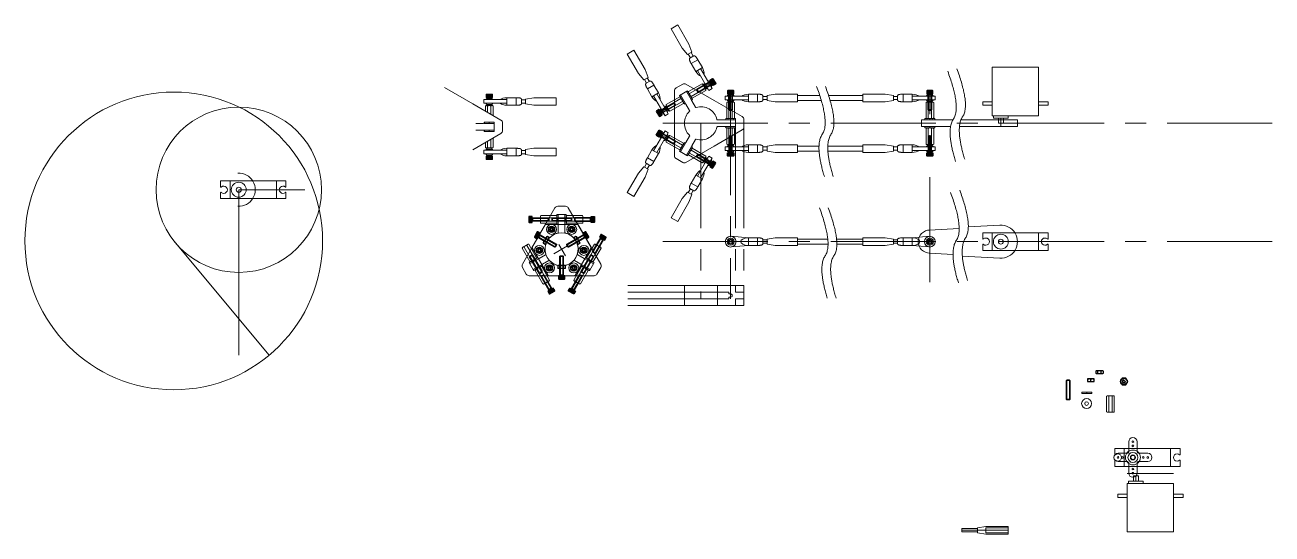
# Model space of a CAD drawing. Header units: millimetres. Extents: x 100 to 1121, y -1462 to 520.
# Drawn here: x 332 to 1086, y -458 to -150 of the extents above; entities that cross this region are included whole.
import ezdxf

# ---------------------------------------------------------------- set-up
doc = ezdxf.new("R2010")
doc.units = ezdxf.units.MM
doc.linetypes.add('CENTERX2', pattern=[101.6, 63.5, -12.7, 12.7, -12.7])
doc.layers.get('0').update_dxf_attribs({"lineweight": 13, "true_color": 0xffffff})
doc.layers.add('guidelines', color=2, linetype='CENTERX2', lineweight=13, true_color=0xffff00)
doc.layers.add('NULL', color=4, linetype='Continuous', true_color=0x00ffff)
doc.layers.add('ï--îï--ì', color=1, linetype='Continuous', true_color=0xff0000)

# ---------------------------------------------------------------- blocks, each defined once
blk = doc.blocks.new('m2 washer')
at = {"color": 1, "lineweight": 13, "true_color": 0xff0000}
for p, q in [((-3, 0.65), (3, 0.65)), ((-3, 0.65), (-3, -0.15)), ((0, 0.65), (0, -0.15)), ((3, 0.65), (3, -0.15)), ((-3, -0.15), (3, -0.15))]:
    blk.add_line(p, q, dxfattribs=at)
blk = doc.blocks.new('M2_DIN934_t')
at = {"layer": 'NULL', "color": 4, "linetype": 'Continuous', "true_color": 0x00ffff}
for p, q in [((-1.154701, 2), (-2.309401, 0)), ((-2.309401, 0), (-1.154701, -2)), ((1.154701, 2), (-1.154701, 2)), ((2.309401, 0), (1.154701, 2)), ((1.154701, -2), (2.309401, 0)), ((-1.154701, -2), (1.154701, -2))]:
    blk.add_line(p, q, dxfattribs=at)
for radius in [2, 0.7545]:
    blk.add_circle((0, 0), radius, dxfattribs=at)
at = {"layer": 'NULL', "color": 2, "linetype": 'Continuous', "true_color": 0xffff00}
blk.add_arc((0, 0), 1, 90, 0, dxfattribs=at)
blk = doc.blocks.new('M2_DIN934_f')
at = {"layer": 'NULL', "color": 4, "linetype": 'Continuous', "true_color": 0x00ffff}
for p, q in [((-2, 1.6), (-2.309401, 1.332051)), ((-2.309401, 1.332051), (-2.309401, 0.267949)), ((-2.309401, 0.267949), (-2, 0)), ((2, 1.6), (-2, 1.6)), ((-2, 0), (2, 0)), ((-1, 0.267949), (-1, 1.332051)), ((1, 0.267949), (1, 1.332051)), ((2.309401, 1.332051), (2, 1.6)), ((2, 0), (2.309401, 0.267949)), ((2.309401, 0.267949), (2.309401, 1.332051))]:
    blk.add_line(p, q, dxfattribs=at)
for centre, radius, start, end in [((-1.654701, 0.666186), 0.933814, 45.484388, 134.515612), ((-1.654701, 0.933814), 0.933814, 225.484388, 314.515612), ((0, -0.4), 2, 60, 120), ((0, 2), 2, 240, 300), ((1.654701, 0.666186), 0.933814, 45.484388, 134.515612), ((1.654701, 0.933814), 0.933814, 225.484388, 314.515612)]:
    blk.add_arc(centre, radius, start, end, dxfattribs=at)
blk = doc.blocks.new('M2_DIN934_l')
at = {"layer": 'NULL', "color": 4, "linetype": 'Continuous', "true_color": 0x00ffff}
for p, q in [((2, 1.6), (-2, 1.6)), ((-2, 1.6), (-2, 0)), ((-2, 0), (2, 0)), ((0, 0.267949), (0, 1.332051)), ((2, 0), (2, 1.6))]:
    blk.add_line(p, q, dxfattribs=at)
for centre, start, end in [((-1, -0.4), 60, 120), ((-1, 2), 240, 300), ((1, -0.4), 60, 120), ((1, 2), 240, 300)]:
    blk.add_arc(centre, 2, start, end, dxfattribs=at)
blk = doc.blocks.new('m2 spacer 10mm')
at = {"color": 4, "linetype": 'Continuous', "true_color": 0x00ffff}
for p, q in [((-2, 5), (-2.31, 4.73)), ((-2.31, 4.73), (-2.31, -4.73)), ((2, 5), (-2, 5)), ((-1, -4.73), (-1, 4.73)), ((1, -4.73), (1, 4.73)), ((2.31, 4.73), (2, 5)), ((2.31, -4.73), (2.31, 4.73)), ((-2.31, -4.73), (-2, -5)), ((-2, -5), (2, -5)), ((2, -5), (2.31, -4.73))]:
    blk.add_line(p, q, dxfattribs=at)
for centre, radius, start, end in [((-1.65, 4.07), 0.934, 45.48439, 134.51561), ((0, 3), 2, 60, 120), ((1.65, 4.07), 0.934, 45.48439, 134.51561), ((-1.65, -4.07), 0.934, 225.48439, 314.51561), ((0, -3), 2, 240, 300), ((1.65, -4.07), 0.934, 225.48439, 314.51561)]:
    blk.add_arc(centre, radius, start, end, dxfattribs=at)
blk = doc.blocks.new('M2x10_DIN912_f')
at = {"layer": 'NULL', "color": 4, "linetype": 'Continuous', "true_color": 0x00ffff}
for p, q in [((-1.7, 2), (-1.9, 1.8)), ((-1.9, 1.8), (-1.9, 0)), ((-1.9, 0), (1.9, 0)), ((1.7, 2), (-1.7, 2)), ((-1, -9.7545), (-1, 0)), ((1, 0), (1, -9.7545)), ((1.9, 1.8), (1.7, 2)), ((1.9, 0), (1.9, 1.8)), ((-1, -0.425218), (1, -0.425218)), ((-0.7545, -10), (-1, -9.7545)), ((1, -9.7545), (-1, -9.7545)), ((0.7545, -10), (-0.7545, -10)), ((1, -9.7545), (0.7545, -10))]:
    blk.add_line(p, q, dxfattribs=at)
at = {"layer": 'NULL', "color": 2, "linetype": 'Continuous', "true_color": 0xffff00}
for p, q in [((1.9, 1.8), (-1.9, 1.8)), ((-1.866156, 1.8), (-1.866156, 0)), ((-1.7599, 1.8), (-1.7599, 0)), ((-1.585291, 1.8), (-1.585291, 0)), ((-1.349112, 1.8), (-1.349112, 0)), ((-1.060536, 1.8), (-1.060536, 0)), ((-0.7545, -0.425218), (-1, 0)), ((-0.730769, 1.8), (-0.730769, 0)), ((-0.372621, 1.8), (-0.372621, 0)), ((0, 0), (0, 1.8)), ((0, 1.8), (0, 0)), ((0.372621, 0), (0.372621, 1.8)), ((0.730769, 0), (0.730769, 1.8)), ((1, 0), (0.7545, -0.425218)), ((1.060536, 0), (1.060536, 1.8)), ((1.349112, 0), (1.349112, 1.8)), ((1.585291, 0), (1.585291, 1.8)), ((1.7599, 0), (1.7599, 1.8)), ((1.866156, 0), (1.866156, 1.8)), ((-0.7545, -10), (-0.7545, -0.425218)), ((0.7545, -0.425218), (0.7545, -10))]:
    blk.add_line(p, q, dxfattribs=at)
blk = doc.blocks.new('m2 washer top')
at = {"color": 1, "true_color": 0xff0000}
for radius in [3, 1.1]:
    blk.add_circle((0, 0), radius, dxfattribs=at)
blk = doc.blocks.new('m2 adjust bolt')
at = {"layer": 'NULL', "color": 4, "linetype": 'Continuous', "true_color": 0x00ffff}
for p, q in [((-0.7545, 6), (-1, 5.7545)), ((-1, -5.7545), (-1, 5.7545)), ((1, 5.7545), (-1, 5.7545)), ((0.7545, 6), (-0.7545, 6)), ((1, 5.7545), (0.7545, 6)), ((1, 5.7545), (1, -5.7545)), ((-0.7545, -6), (-1, -5.7545)), ((1, -5.7545), (-1, -5.7545)), ((0.7545, -6), (-0.7545, -6)), ((1, -5.7545), (0.7545, -6))]:
    blk.add_line(p, q, dxfattribs=at)
at = {"layer": 'NULL', "color": 2, "linetype": 'Continuous', "true_color": 0xffff00}
for p, q in [((-0.7545, -6), (-0.7545, 6)), ((0.7545, 6), (0.7545, -6))]:
    blk.add_line(p, q, dxfattribs=at)
blk = doc.blocks.new('M2x12_DIN912_f')
at = {"layer": 'NULL', "color": 4, "linetype": 'Continuous', "true_color": 0x00ffff}
for p, q in [((-1.7, 2), (-1.9, 1.8)), ((-1.9, 1.8), (-1.9, 0)), ((-1.9, 0), (1.9, 0)), ((1.7, 2), (-1.7, 2)), ((-1, -11.7545), (-1, 0)), ((1, 0), (1, -11.7545)), ((1.9, 1.8), (1.7, 2)), ((1.9, 0), (1.9, 1.8)), ((-1, -0.425218), (1, -0.425218)), ((-0.7545, -12), (-1, -11.7545)), ((1, -11.7545), (-1, -11.7545)), ((0.7545, -12), (-0.7545, -12)), ((1, -11.7545), (0.7545, -12))]:
    blk.add_line(p, q, dxfattribs=at)
at = {"layer": 'NULL', "color": 2, "linetype": 'Continuous', "true_color": 0xffff00}
for p, q in [((1.9, 1.8), (-1.9, 1.8)), ((-1.866156, 1.8), (-1.866156, 0)), ((-1.7599, 1.8), (-1.7599, 0)), ((-1.585291, 1.8), (-1.585291, 0)), ((-1.349112, 1.8), (-1.349112, 0)), ((-1.060536, 1.8), (-1.060536, 0)), ((-0.7545, -0.425218), (-1, 0)), ((-0.730769, 1.8), (-0.730769, 0)), ((-0.372621, 1.8), (-0.372621, 0)), ((0, 0), (0, 1.8)), ((0, 1.8), (0, 0)), ((0.372621, 0), (0.372621, 1.8)), ((0.730769, 0), (0.730769, 1.8)), ((1, 0), (0.7545, -0.425218)), ((1.060536, 0), (1.060536, 1.8)), ((1.349112, 0), (1.349112, 1.8)), ((1.585291, 0), (1.585291, 1.8)), ((1.7599, 0), (1.7599, 1.8)), ((1.866156, 0), (1.866156, 1.8)), ((-0.7545, -12), (-0.7545, -0.425218)), ((0.7545, -0.425218), (0.7545, -12))]:
    blk.add_line(p, q, dxfattribs=at)
blk = doc.blocks.new('M2_DIN912_t')
at = {"layer": 'ï--îï--ì', "color": 4, "linetype": 'Continuous', "true_color": 0x00ffff}
for p, q in [((0, 0.866025), (-0.75, 0.433013)), ((-0.75, 0.433013), (-0.75, -0.433013)), ((0.75, 0.433013), (0, 0.866025)), ((0.75, -0.433013), (0.75, 0.433013)), ((-0.75, -0.433013), (0, -0.866025)), ((0, -0.866025), (0.75, -0.433013))]:
    blk.add_line(p, q, dxfattribs=at)
blk.add_circle((0, 0), 1.9, dxfattribs=at)
at = {"layer": 'ï--îï--ì', "color": 2, "linetype": 'Continuous', "true_color": 0xffff00}
blk.add_circle((0, 0), 1.7, dxfattribs=at)

msp = doc.modelspace()

# ---------------------------------------------------------------- linework, layer by layer
for p, q in [((726.59, -150.37), (722.6, -152.67)), ((733.34, -162.07), (726.59, -150.37)), ((729.35, -164.37), (722.6, -152.67)), ((696.1, -167.97), (700.09, -165.67)), ((706.84, -177.37), (700.09, -165.67)), ((732.55, -168.3), (729.35, -164.37)), ((735.14, -166.8), (733.34, -162.07)), ((702.85, -179.67), (696.1, -167.97)), ((732.55, -168.3), (735.14, -166.8)), ((734.23, -170.21), (732.98, -168.05)), ((733.95, -170.37), (736.24, -169.05)), ((734.71, -167.05), (735.96, -169.21)), ((734.75, -173.72), (738.74, -171.42)), ((741.49, -176.18), (738.74, -171.42)), ((706.05, -183.6), (702.85, -179.67)), ((708.64, -182.1), (706.84, -177.37)), ((737.5, -178.48), (734.75, -173.72)), ((737.5, -178.48), (741.49, -176.18)), ((745.5, -189.94), (738.54, -177.88)), ((747.41, -188.84), (740.45, -176.78)), ((916.76, -175.99), (944.76, -175.99)), ((916.76, -196.89), (916.76, -175.99)), ((944.76, -175.99), (944.76, -196.89)), ((602.65, -198.1), (585.65, -188.28)), ((708.64, -182.1), (706.05, -183.6)), ((706.48, -183.35), (707.73, -185.51)), ((709.74, -184.35), (707.45, -185.67)), ((709.46, -184.51), (708.21, -182.35)), ((712.24, -186.72), (708.25, -189.02)), ((714.99, -191.48), (712.24, -186.72)), ((729.59, -186.17), (725.59, -188.47)), ((725.59, -188.47), (729.59, -186.17)), ((748.59, -195.98), (731.59, -186.17)), ((741.93, -186.55), (742.47, -186.24)), ((743.43, -189.15), (741.93, -186.55)), ((742.18, -186.98), (746.51, -184.48)), ((743.97, -188.83), (742.47, -186.24)), ((742.68, -187.85), (747.01, -185.35)), ((743.18, -188.71), (747.51, -186.21)), ((745.72, -184.36), (746.26, -184.05)), ((747.22, -186.96), (745.72, -184.36)), ((747.76, -186.65), (746.26, -184.05)), ((747.22, -186.96), (747.76, -186.65)), ((609.43, -195.55), (623.35, -195.55)), ((609.43, -197.75), (609.43, -195.55)), ((610.95, -192.15), (610.75, -192.35)), ((610.75, -192.35), (610.75, -194.15)), ((614.55, -192.35), (610.75, -192.35)), ((610.75, -194.15), (614.55, -194.15)), ((610.79, -192.35), (610.79, -194.15)), ((610.89, -192.35), (610.89, -194.15)), ((614.35, -192.15), (610.95, -192.15)), ((611.07, -192.35), (611.07, -194.15)), ((611.15, -194.15), (614.15, -194.15)), ((611.15, -194.78), (611.15, -194.15)), ((611.15, -194.78), (614.15, -194.78)), ((611.3, -192.35), (611.3, -194.15)), ((611.59, -192.35), (611.59, -194.15)), ((611.92, -192.35), (611.92, -194.15)), ((612.28, -192.35), (612.28, -194.15)), ((612.65, -192.35), (612.65, -194.15)), ((612.65, -194.15), (612.65, -192.35)), ((613.02, -194.15), (613.02, -192.35)), ((613.38, -194.15), (613.38, -192.35)), ((613.71, -194.15), (613.71, -192.35)), ((614, -194.15), (614, -192.35)), ((614.15, -194.78), (614.15, -194.15)), ((614.24, -194.15), (614.24, -192.35)), ((614.55, -192.35), (614.35, -192.15)), ((614.41, -194.15), (614.41, -192.35)), ((614.52, -194.15), (614.52, -192.35)), ((614.55, -194.15), (614.55, -192.35)), ((623.35, -194.35), (628.85, -194.35)), ((623.35, -198.95), (623.35, -194.35)), ((628.85, -198.95), (628.85, -194.35)), ((632.15, -197.98), (632.15, -195.33)), ((634.65, -195.65), (632.15, -195.65)), ((634.65, -195.15), (639.65, -194.35)), ((634.65, -198.15), (634.65, -195.15)), ((639.65, -194.35), (653.15, -194.35)), ((653.15, -194.35), (653.15, -198.95)), ((711, -193.78), (708.25, -189.02)), ((714.99, -191.48), (711, -193.78)), ((719, -205.24), (712.04, -193.18)), ((720.91, -204.14), (713.95, -192.08)), ((724.59, -209.84), (724.59, -190.21)), ((730.47, -197.9), (727.87, -193.4)), ((728.02, -192.85), (732.17, -190.45)), ((730.32, -197.65), (728.02, -193.65)), ((735.32, -195.1), (732.72, -190.6)), ((735.17, -194.85), (732.86, -190.85)), ((743.43, -189.15), (743.97, -188.83)), ((745.5, -189.94), (747.41, -188.84)), ((748.59, -195.98), (765.59, -205.8)), ((755.37, -193.44), (769.29, -193.44)), ((755.37, -195.64), (755.37, -193.44)), ((755.37, -195.64), (769.29, -195.64)), ((757.09, -192.04), (760.09, -192.04)), ((757.09, -192.66), (757.09, -192.04)), ((757.09, -192.66), (760.09, -192.66)), ((757.59, -197.04), (757.59, -192.04)), ((758.59, -197.04), (758.59, -192.04)), ((759.59, -197.04), (759.59, -192.04)), ((760.09, -192.66), (760.09, -192.04)), ((769.29, -192.24), (774.79, -192.24)), ((769.29, -196.84), (769.29, -192.24)), ((774.79, -196.84), (774.79, -192.24)), ((778.09, -195.86), (778.09, -193.21)), ((780.59, -193.54), (778.09, -193.54)), ((778.09, -195.54), (780.59, -195.54)), ((780.59, -193.04), (785.59, -192.24)), ((780.59, -196.04), (780.59, -193.04)), ((780.59, -196.04), (785.59, -196.84)), ((785.59, -192.24), (799.09, -192.24)), ((799.09, -192.24), (799.09, -196.84)), ((799.09, -193.04), (812.48, -193.04)), ((813.39, -196.04), (799.09, -196.04)), ((817.79, -193.04), (838.53, -193.04)), ((838.53, -196.04), (818.7, -196.04)), ((852.03, -192.24), (838.53, -192.24)), ((838.53, -196.84), (838.53, -192.24)), ((857.03, -193.04), (852.03, -192.24)), ((857.03, -196.04), (852.03, -196.84)), ((857.03, -193.04), (857.03, -196.04)), ((859.53, -193.54), (857.03, -193.54)), ((857.03, -195.54), (859.53, -195.54)), ((859.53, -193.21), (859.53, -195.86)), ((868.33, -192.24), (862.83, -192.24)), ((862.83, -192.24), (862.83, -196.84)), ((868.33, -192.24), (868.33, -196.84)), ((882.26, -193.44), (868.33, -193.44)), ((882.26, -195.64), (868.33, -195.64)), ((880.53, -192.04), (877.53, -192.04)), ((877.53, -192.04), (877.53, -192.66)), ((880.53, -192.66), (877.53, -192.66)), ((878.03, -192.04), (878.03, -197.04)), ((879.03, -192.04), (879.03, -197.04)), ((880.03, -192.04), (880.03, -197.04)), ((880.53, -192.04), (880.53, -192.66)), ((882.26, -193.44), (882.26, -195.64)), ((602.65, -198.1), (619.65, -207.91)), ((609.43, -197.75), (623.35, -197.75)), ((610.65, -199.15), (610.34, -199.42)), ((610.34, -199.42), (610.34, -202.54)), ((614.65, -199.15), (610.65, -199.15)), ((611.15, -199.15), (611.15, -198.53)), ((611.15, -198.53), (614.15, -198.53)), ((611.15, -199.15), (614.15, -199.15)), ((611.65, -203.29), (611.65, -199.42)), ((613.65, -204.45), (613.65, -199.42)), ((614.15, -199.15), (614.15, -198.53)), ((614.96, -199.42), (614.65, -199.15)), ((614.96, -205.2), (614.96, -199.42)), ((623.35, -198.95), (628.85, -198.95)), ((632.15, -197.65), (634.65, -197.65)), ((634.65, -198.15), (639.65, -198.95)), ((639.65, -198.95), (653.15, -198.95)), ((715.97, -201.54), (715.43, -201.85)), ((716.93, -204.45), (715.43, -201.85)), ((720.01, -199.78), (715.68, -202.28)), ((717.47, -204.13), (715.97, -201.54)), ((720.51, -200.65), (716.18, -203.15)), ((721.01, -201.51), (716.68, -204.01)), ((719.76, -199.35), (719.22, -199.66)), ((720.72, -202.26), (719.22, -199.66)), ((721.26, -201.95), (719.76, -199.35)), ((721.26, -201.95), (720.72, -202.26)), ((733.8, -202.07), (731.56, -198.19)), ((737.27, -200.07), (735.03, -196.19)), ((757.09, -197.04), (757.09, -196.41)), ((757.09, -196.41), (760.09, -196.41)), ((757.09, -197.04), (760.09, -197.04)), ((760.09, -197.04), (760.09, -196.41)), ((769.29, -196.84), (774.79, -196.84)), ((785.59, -196.84), (799.09, -196.84)), ((852.03, -196.84), (838.53, -196.84)), ((868.33, -196.84), (862.83, -196.84)), ((877.53, -196.41), (877.53, -197.04)), ((880.53, -196.41), (877.53, -196.41)), ((880.53, -197.04), (877.53, -197.04)), ((880.53, -196.41), (880.53, -197.04)), ((911.01, -198.89), (911.01, -196.89)), ((911.01, -196.89), (916.76, -196.89)), ((911.01, -198.89), (916.76, -198.89)), ((916.76, -205.29), (916.76, -196.89)), ((944.76, -196.89), (944.76, -205.29)), ((944.76, -196.89), (950.51, -196.89)), ((944.76, -198.89), (950.51, -198.89)), ((950.51, -196.89), (950.51, -198.89)), ((604.45, -209.95), (609.25, -209.95)), ((610.05, -209.15), (615.25, -209.15)), ((615.65, -209.55), (615.65, -214.35)), ((620.65, -209.64), (620.65, -214.26)), ((717.47, -204.13), (716.93, -204.45)), ((720.91, -204.14), (719, -205.24)), ((724.59, -209.84), (724.59, -229.47)), ((750.71, -207.84), (755.19, -207.84)), ((755.99, -207.04), (761.19, -207.04)), ((758.59, -207.84), (758.59, -211.84)), ((761.59, -207.44), (761.59, -212.24)), ((766.59, -207.53), (766.59, -212.15)), ((874.03, -211.84), (874.03, -207.84)), ((874.03, -207.84), (892.95, -207.84)), ((897.81, -207.84), (931.96, -207.84)), ((944.76, -205.29), (916.76, -205.29)), ((917.46, -205.29), (917.46, -206.64)), ((917.46, -206.64), (926.46, -206.64)), ((920.46, -206.64), (920.46, -209.84)), ((920.46, -209.84), (923.46, -209.84)), ((921.96, -206.64), (921.96, -211.84)), ((923.46, -206.64), (923.46, -209.84)), ((926.46, -205.29), (926.46, -206.64)), ((931.96, -207.84), (931.96, -211.84)), ((602.65, -225.81), (619.65, -216)), ((604.45, -213.95), (609.25, -213.95)), ((610.08, -214.75), (615.25, -214.75)), ((719, -214.43), (712.04, -226.49)), ((720.91, -215.53), (713.95, -227.59)), ((716.93, -215.23), (715.43, -217.82)), ((715.97, -218.14), (715.43, -217.82)), ((720.01, -219.89), (715.68, -217.39)), ((717.47, -215.54), (715.97, -218.14)), ((720.51, -219.03), (716.18, -216.53)), ((721.01, -218.16), (716.68, -215.66)), ((717.47, -215.54), (716.93, -215.23)), ((720.91, -215.53), (719, -214.43)), ((720.72, -217.41), (719.22, -220.01)), ((721.26, -217.73), (719.76, -220.32)), ((721.26, -217.73), (720.72, -217.41)), ((733.8, -217.6), (731.56, -221.48)), ((748.59, -223.69), (765.59, -213.88)), ((750.71, -211.84), (755.19, -211.84)), ((755.99, -212.64), (761.19, -212.64)), ((874.03, -211.84), (891.59, -211.84)), ((896.94, -211.84), (931.96, -211.84)), ((609.43, -226.15), (623.35, -226.15)), ((609.43, -226.15), (609.43, -228.35)), ((610.34, -224.49), (610.34, -221.37)), ((610.65, -224.75), (610.34, -224.49)), ((614.65, -224.75), (610.65, -224.75)), ((611.15, -224.75), (614.15, -224.75)), ((611.15, -224.75), (611.15, -225.38)), ((611.15, -225.38), (614.15, -225.38)), ((611.65, -220.61), (611.65, -224.49)), ((613.65, -219.46), (613.65, -224.49)), ((614.15, -224.75), (614.15, -225.38)), ((614.96, -224.49), (614.65, -224.75)), ((614.96, -218.7), (614.96, -224.49)), ((623.35, -224.95), (628.85, -224.95)), ((623.35, -224.95), (623.35, -229.55)), ((628.85, -224.95), (628.85, -229.55)), ((632.15, -225.93), (632.15, -228.58)), ((634.65, -225.75), (639.65, -224.95)), ((634.65, -225.75), (634.65, -228.75)), ((639.65, -224.95), (653.15, -224.95)), ((653.15, -229.55), (653.15, -224.95)), ((711, -225.89), (708.25, -230.65)), ((714.99, -228.19), (711, -225.89)), ((719.76, -220.32), (719.22, -220.01)), ((730.47, -221.77), (727.87, -226.28)), ((730.32, -222.03), (728.02, -226.03)), ((748.59, -223.69), (731.59, -233.51)), ((735.32, -224.57), (732.72, -229.08)), ((735.17, -224.83), (732.86, -228.83)), ((737.27, -219.6), (735.03, -223.48)), ((755.37, -224.04), (769.29, -224.04)), ((755.37, -224.04), (755.37, -226.24)), ((757.09, -222.64), (760.09, -222.64)), ((757.09, -222.64), (757.09, -223.26)), ((757.09, -223.26), (760.09, -223.26)), ((757.59, -222.64), (757.59, -227.64)), ((758.59, -222.64), (758.59, -227.64)), ((759.59, -222.64), (759.59, -227.64)), ((760.09, -222.64), (760.09, -223.26)), ((769.29, -222.84), (774.79, -222.84)), ((769.29, -222.84), (769.29, -227.44)), ((774.79, -222.84), (774.79, -227.44)), ((778.09, -223.81), (778.09, -226.46)), ((778.09, -224.14), (780.59, -224.14)), ((780.59, -226.14), (778.09, -226.14)), ((780.59, -223.64), (785.59, -222.84)), ((780.59, -223.64), (780.59, -226.64)), ((785.59, -222.84), (799.09, -222.84)), ((799.09, -227.44), (799.09, -222.84)), ((812.04, -223.64), (799.09, -223.64)), ((838.53, -223.64), (817.34, -223.64)), ((852.03, -222.84), (838.53, -222.84)), ((838.53, -222.84), (838.53, -227.44)), ((857.03, -223.64), (852.03, -222.84)), ((857.03, -226.64), (857.03, -223.64)), ((857.03, -224.14), (859.53, -224.14)), ((859.53, -226.14), (857.03, -226.14)), ((859.53, -226.46), (859.53, -223.81)), ((868.33, -222.84), (862.83, -222.84)), ((862.83, -227.44), (862.83, -222.84)), ((868.33, -227.44), (868.33, -222.84)), ((882.26, -224.04), (868.33, -224.04)), ((880.53, -222.64), (877.53, -222.64)), ((877.53, -223.26), (877.53, -222.64)), ((880.53, -223.26), (877.53, -223.26)), ((878.03, -227.64), (878.03, -222.64)), ((879.03, -227.64), (879.03, -222.64)), ((880.03, -227.64), (880.03, -222.64)), ((880.53, -223.26), (880.53, -222.64)), ((882.26, -226.24), (882.26, -224.04)), ((609.43, -228.35), (623.35, -228.35)), ((610.75, -231.55), (610.75, -229.75)), ((610.75, -229.75), (614.55, -229.75)), ((610.95, -231.75), (610.75, -231.55)), ((614.55, -231.55), (610.75, -231.55)), ((610.79, -231.55), (610.79, -229.75)), ((610.89, -231.55), (610.89, -229.75)), ((614.35, -231.75), (610.95, -231.75)), ((611.07, -231.55), (611.07, -229.75)), ((611.15, -229.13), (611.15, -229.75)), ((611.15, -229.13), (614.15, -229.13)), ((611.15, -229.75), (614.15, -229.75)), ((611.3, -231.55), (611.3, -229.75)), ((611.59, -231.55), (611.59, -229.75)), ((611.92, -231.55), (611.92, -229.75)), ((612.28, -231.55), (612.28, -229.75)), ((612.65, -229.75), (612.65, -231.55)), ((612.65, -231.55), (612.65, -229.75)), ((613.02, -229.75), (613.02, -231.55)), ((613.38, -229.75), (613.38, -231.55)), ((613.71, -229.75), (613.71, -231.55)), ((614, -229.75), (614, -231.55)), ((614.15, -229.13), (614.15, -229.75)), ((614.24, -229.75), (614.24, -231.55)), ((614.55, -231.55), (614.35, -231.75)), ((614.41, -229.75), (614.41, -231.55)), ((614.52, -229.75), (614.52, -231.55)), ((614.55, -229.75), (614.55, -231.55)), ((623.35, -229.55), (628.85, -229.55)), ((632.15, -226.25), (634.65, -226.25)), ((634.65, -228.25), (632.15, -228.25)), ((634.65, -228.75), (639.65, -229.55)), ((639.65, -229.55), (653.15, -229.55)), ((712.24, -232.95), (708.25, -230.65)), ((714.99, -228.19), (712.24, -232.95)), ((725.59, -231.2), (729.59, -233.51)), ((729.59, -233.51), (725.59, -231.2)), ((732.17, -229.22), (728.02, -226.82)), ((745.5, -229.73), (738.54, -241.79)), ((747.41, -230.83), (740.45, -242.89)), ((743.43, -230.53), (741.93, -233.12)), ((741.93, -233.12), (742.47, -233.44)), ((742.18, -232.69), (746.51, -235.19)), ((743.97, -230.84), (742.47, -233.44)), ((742.68, -231.83), (747.01, -234.33)), ((743.18, -230.96), (747.51, -233.46)), ((743.43, -230.53), (743.97, -230.84)), ((745.5, -229.73), (747.41, -230.83)), ((747.22, -232.71), (745.72, -235.31)), ((747.76, -233.03), (746.26, -235.62)), ((747.22, -232.71), (747.76, -233.03)), ((755.37, -226.24), (769.29, -226.24)), ((757.09, -227.01), (757.09, -227.64)), ((757.09, -227.01), (760.09, -227.01)), ((757.09, -227.64), (760.09, -227.64)), ((760.09, -227.01), (760.09, -227.64)), ((769.29, -227.44), (774.79, -227.44)), ((780.59, -226.64), (785.59, -227.44)), ((785.59, -227.44), (799.09, -227.44)), ((799.09, -226.64), (812.07, -226.64)), ((817.38, -226.64), (838.53, -226.64)), ((852.03, -227.44), (838.53, -227.44)), ((857.03, -226.64), (852.03, -227.44)), ((868.33, -227.44), (862.83, -227.44)), ((882.26, -226.24), (868.33, -226.24)), ((877.53, -227.64), (877.53, -227.01)), ((880.53, -227.01), (877.53, -227.01)), ((880.53, -227.64), (877.53, -227.64)), ((880.53, -227.64), (880.53, -227.01)), ((702.85, -240.01), (696.1, -251.7)), ((706.05, -236.08), (702.85, -240.01)), ((708.64, -237.58), (706.05, -236.08)), ((706.48, -236.33), (707.73, -234.16)), ((708.64, -237.58), (706.84, -242.31)), ((709.74, -235.32), (707.45, -234)), ((709.46, -235.16), (708.21, -237.33)), ((737.5, -241.19), (734.75, -245.95)), ((737.5, -241.19), (741.49, -243.49)), ((745.72, -235.31), (746.26, -235.62)), ((450.25, -244.6), (489.75, -244.6)), ((450.25, -248.26), (450.25, -244.6)), ((456, -255.4), (456, -244.6)), ((484, -255.4), (484, -244.6)), ((489.75, -248.26), (489.75, -244.6)), ((706.84, -242.31), (700.09, -254)), ((734.75, -245.95), (738.74, -248.25)), ((741.49, -243.49), (738.74, -248.25)), ((450.25, -255.4), (450.25, -251.74)), ((450.25, -255.4), (489.75, -255.4)), ((461.2, -250), (461.2, -350)), ((461.2, -250), (501.2, -250)), ((489.75, -255.4), (489.75, -251.74)), ((696.1, -251.7), (700.09, -254)), ((729.35, -255.31), (722.6, -267)), ((732.55, -251.38), (729.35, -255.31)), ((732.55, -251.38), (735.14, -252.88)), ((734.23, -249.46), (732.98, -251.63)), ((735.14, -252.88), (733.34, -257.61)), ((733.95, -249.3), (736.24, -250.62)), ((734.71, -252.63), (735.96, -250.46)), ((632.72, -294.99), (652.35, -260.99)), ((658.7, -259.99), (654.09, -259.99)), ((660.44, -260.99), (680.07, -294.99)), ((733.34, -257.61), (726.59, -269.3)), ((643.24, -276.77), (646.46, -271.19)), ((665.98, -270.99), (646.81, -270.99)), ((653.59, -270.59), (653.59, -265.39)), ((653.99, -264.99), (658.79, -264.99)), ((654.39, -275.87), (654.39, -271.39)), ((658.39, -275.87), (658.39, -271.39)), ((659.19, -270.59), (659.19, -265.39)), ((666.33, -271.19), (669.55, -276.77)), ((726.59, -269.3), (722.6, -267)), ((902.29, -272.45), (921.42, -271.4)), ((646.5, -279.12), (643.38, -277.32)), ((647.05, -278.97), (647.4, -278.36)), ((647.68, -278.29), (648.85, -278.97)), ((663.94, -278.97), (665.11, -278.29)), ((665.39, -278.36), (665.74, -278.97)), ((666.29, -279.12), (669.4, -277.32)), ((769.29, -279.09), (758.89, -278.15)), ((868.33, -279.09), (878.74, -278.15)), ((878.65, -274.4), (896.76, -273.41)), ((911.01, -275.99), (950.51, -275.99)), ((911.01, -279.64), (911.01, -275.99)), ((916.76, -286.79), (916.76, -275.99)), ((944.76, -286.79), (944.76, -275.99)), ((950.51, -279.64), (950.51, -275.99)), ((479.62, -350), (421.92, -280.93)), ((638.61, -284.79), (641.84, -279.2)), ((638.61, -285.19), (648.2, -301.79)), ((645.5, -280.85), (642.38, -279.05)), ((645.29, -282.01), (645.65, -281.4)), ((646.54, -282.97), (645.37, -282.29)), ((664.59, -301.79), (674.18, -285.19)), ((667.42, -282.29), (666.24, -282.97)), ((667.14, -281.4), (667.5, -282.01)), ((667.29, -280.85), (670.4, -279.05)), ((670.95, -279.2), (674.18, -284.79)), ((758.59, -281.39), (778.09, -281.39)), ((769.29, -283.69), (758.89, -284.62)), ((769.29, -279.09), (774.79, -279.09)), ((769.29, -279.09), (769.29, -283.69)), ((769.29, -283.69), (774.79, -283.69)), ((774.79, -279.09), (774.79, -283.69)), ((778.09, -280.06), (778.09, -282.71)), ((778.09, -280.39), (780.59, -280.39)), ((780.59, -282.39), (778.09, -282.39)), ((780.59, -279.89), (785.59, -279.09)), ((780.59, -279.89), (780.59, -282.89)), ((780.59, -282.89), (785.59, -283.69)), ((785.59, -279.09), (799.09, -279.09)), ((785.59, -283.69), (799.09, -283.69)), ((799.09, -283.69), (799.09, -279.09)), ((817.31, -279.89), (799.09, -279.89)), ((799.09, -282.89), (817.47, -282.89)), ((838.53, -279.89), (822.62, -279.89)), ((822.78, -282.89), (838.53, -282.89)), ((852.03, -279.09), (838.53, -279.09)), ((838.53, -279.09), (838.53, -283.69)), ((852.03, -283.69), (838.53, -283.69)), ((857.03, -279.89), (852.03, -279.09)), ((857.03, -282.89), (852.03, -283.69)), ((857.03, -282.89), (857.03, -279.89)), ((857.03, -280.39), (859.53, -280.39)), ((859.53, -282.39), (857.03, -282.39)), ((859.53, -280.06), (859.53, -282.71)), ((879.03, -281.39), (859.53, -281.39)), ((868.33, -279.09), (862.83, -279.09)), ((862.83, -279.09), (862.83, -283.69)), ((868.33, -283.69), (862.83, -283.69)), ((868.33, -279.09), (868.33, -283.69)), ((868.33, -283.69), (878.74, -284.62)), ((911.01, -286.79), (911.01, -283.13)), ((950.51, -286.79), (950.51, -283.13)), ((641.66, -291.26), (637.15, -293.86)), ((646.63, -289.31), (642.75, -291.55)), ((648.63, -292.78), (644.75, -295.02)), ((664.16, -292.78), (668.04, -295.02)), ((666.16, -289.31), (670.04, -291.55)), ((671.13, -291.26), (675.63, -293.86)), ((878.65, -288.38), (893.04, -289.16)), ((898.68, -290.13), (921.42, -291.37)), ((911.01, -286.79), (950.51, -286.79)), ((635.03, -300.99), (632.72, -296.99)), ((639.41, -298.57), (637.01, -294.41)), ((644.46, -296.11), (639.95, -298.71)), ((654.09, -297.39), (654.09, -296.03)), ((654.99, -297.59), (654.29, -297.59)), ((655.39, -297.99), (655.39, -301.59)), ((657.39, -297.99), (657.39, -301.59)), ((658.5, -297.59), (657.79, -297.59)), ((658.7, -296.03), (658.7, -297.39)), ((668.33, -296.11), (672.83, -298.71)), ((675.78, -294.41), (673.38, -298.57)), ((680.07, -296.99), (677.76, -300.99)), ((676.02, -301.99), (636.76, -301.99)), ((654.99, -301.99), (648.54, -301.99)), ((664.25, -301.99), (657.79, -301.99)), ((766.59, -307.99), (696.39, -307.99)), ((730.59, -307.99), (730.59, -319.99)), ((750.59, -307.99), (750.59, -319.99)), ((761.59, -307.99), (761.59, -311.99)), ((766.59, -307.99), (766.59, -319.99)), ((757.59, -311.99), (696.39, -311.99)), ((757.59, -315.99), (696.39, -315.99)), ((757.59, -312.99), (757.59, -311.99)), ((758.59, -312.99), (757.59, -312.99)), ((758.59, -314.99), (757.59, -314.99)), ((757.59, -314.99), (757.59, -315.99)), ((766.59, -311.99), (761.59, -311.99)), ((766.59, -315.99), (761.59, -315.99)), ((761.59, -315.99), (761.59, -319.99)), ((766.59, -319.99), (696.39, -319.99)), ((990.85, -406.47), (1030.35, -406.47)), ((990.85, -410.13), (990.85, -406.47)), ((996.6, -417.27), (996.6, -406.47)), ((1024.6, -417.27), (1024.6, -406.47)), ((1030.35, -410.13), (1030.35, -406.47)), ((990.85, -417.27), (990.85, -413.61)), ((1030.35, -417.27), (1030.35, -413.61)), ((990.85, -417.27), (1030.35, -417.27)), ((1026.39, -421.59), (998.39, -421.59)), ((1026.39, -427.59), (998.39, -427.59)), ((998.39, -427.59), (998.39, -435.99)), ((999.09, -427.59), (999.09, -426.24)), ((999.09, -426.24), (1008.09, -426.24)), ((1002.09, -423.04), (1005.09, -423.04)), ((1002.09, -426.24), (1002.09, -423.04)), ((1003.59, -426.24), (1003.59, -423.04)), ((1005.09, -426.24), (1005.09, -423.04)), ((1008.09, -427.59), (1008.09, -426.24)), ((1026.39, -435.99), (1026.39, -427.59)), ((992.64, -433.99), (992.64, -435.99)), ((992.64, -433.99), (998.39, -433.99)), ((992.64, -435.99), (998.39, -435.99)), ((998.39, -435.99), (998.39, -456.89)), ((1026.39, -433.99), (1032.14, -433.99)), ((1026.39, -456.89), (1026.39, -435.99)), ((1026.39, -435.99), (1032.14, -435.99)), ((1032.14, -435.99), (1032.14, -433.99)), ((907.89, -454.89), (898.39, -454.89)), ((898.39, -454.89), (898.39, -456.89)), ((898.39, -455.89), (926.39, -455.89)), ((898.39, -456.89), (907.89, -456.89)), ((907.89, -454.39), (912.89, -453.59)), ((907.89, -457.39), (907.89, -454.39)), ((907.89, -457.39), (912.89, -458.19)), ((912.89, -453.59), (926.39, -453.59)), ((912.89, -454.39), (926.39, -454.39)), ((912.89, -457.39), (912.89, -454.39)), ((912.89, -457.39), (926.39, -457.39)), ((912.89, -458.19), (926.39, -458.19)), ((926.39, -453.59), (926.39, -458.19)), ((998.39, -456.89), (1026.39, -456.89))]:
    msp.add_line(p, q)
at = {"color": 160, "true_color": 0x0055ff}
for p, q in [((999.3, -408.75), (999.3, -402.37)), ((1001.8, -399.87), (1001.8, -399.87)), ((1004.3, -408.75), (1004.3, -402.37)), ((992.8, -409.37), (998.68, -409.37)), ((992.8, -414.37), (998.68, -414.37)), ((1010.8, -409.37), (1004.92, -409.37)), ((1010.8, -414.37), (1004.92, -414.37)), ((1013.3, -411.87), (1013.3, -411.87)), ((999.3, -414.99), (999.3, -421.37)), ((1004.3, -414.99), (1004.3, -421.37)), ((1001.8, -423.87), (1001.8, -423.87)), ((1001.8, -423.87), (1001.8, -423.87))]:
    msp.add_line(p, q, dxfattribs=at)
for centre, radius in [((421.92, -280.93), 90), ((461.2, -250), 50), ((461.2, -250), 4.5), ((461.2, -250), 1.5), ((650.29, -273.99), 1), ((662.5, -273.99), 1), ((758.59, -281.39), 3.25), ((879.03, -281.39), 3.25), ((921.96, -281.39), 4.5), ((642.95, -286.7), 1), ((669.84, -286.7), 1), ((758.59, -281.39), 2.13), ((758.59, -281.39), 1.5), ((758.59, -281.39), 1), ((879.03, -281.39), 2.13), ((879.03, -281.39), 1.5), ((879.03, -281.39), 1), ((921.96, -281.39), 1.5), ((649.06, -297.28), 1), ((663.73, -297.28), 1), ((1001.8, -411.87), 4.5), ((1001.8, -411.87), 1.5)]:
    msp.add_circle(centre, radius)
for centre, radius in [((1001.8, -402.37), 0.5), ((1001.8, -404.87), 0.5), ((992.8, -411.87), 0.5), ((995.5, -411.87), 0.5), ((1001.8, -411.87), 3), ((1001.8, -411.87), 1.25), ((1008.1, -411.87), 0.5), ((1010.8, -411.87), 0.5), ((1001.8, -418.87), 0.5), ((1001.8, -421.37), 0.5)]:
    msp.add_circle(centre, radius, dxfattribs=at)
for centre, radius, start, end in [((726.59, -190.21), 2, 120, 180), ((730.59, -187.9), 2, 60, 120), ((744.84, -186.6), 2.4, 147.27961, 171.31781), ((744.84, -186.6), 2.4, 68.68219, 92.72039), ((744.84, -186.6), 2.4, 327.27961, 351.31781), ((612.65, -196.65), 2.4, 128.68219, 152.72039), ((612.65, -196.65), 2.4, 27.27961, 51.31781), ((728.22, -193.2), 0.4, 120, 210), ((732.37, -190.8), 0.4, 30, 120), ((735.37, -195.99), 0.4, 120, 210), ((734.97, -195.3), 0.4, 300, 30), ((744.84, -186.6), 2.4, 248.68219, 272.72039), ((758.59, -194.54), 2.4, 128.68219, 152.72039), ((758.59, -194.54), 2.4, 207.27961, 231.31781), ((758.59, -194.54), 2.4, 27.27961, 51.31781), ((758.59, -194.54), 2.4, 308.68219, 332.72039), ((879.03, -194.54), 2.4, 128.68219, 152.72039), ((879.03, -194.54), 2.4, 207.27961, 231.31781), ((879.03, -194.54), 2.4, 27.27961, 51.31781), ((879.03, -194.54), 2.4, 308.68219, 332.72039), ((611, -200.09), 0.934, 45.48439, 134.51561), ((612.65, -196.65), 2.4, 207.27961, 231.31781), ((612.65, -201.15), 2, 60, 120), ((614.31, -200.09), 0.934, 45.48439, 134.51561), ((612.65, -196.65), 2.4, 308.68219, 332.72039), ((718.34, -201.9), 2.4, 147.27961, 171.31781), ((718.34, -201.9), 2.4, 68.68219, 92.72039), ((718.34, -201.9), 2.4, 327.27961, 351.31781), ((730.82, -197.7), 0.4, 210, 300), ((740.59, -209.84), 10, 133.34236, 226.65764), ((731.22, -198.39), 0.4, 30, 120), ((733.46, -202.27), 0.4, 313.34236, 30), ((737.61, -199.87), 0.4, 210, 286.65764), ((740.59, -209.84), 10, 13.34236, 106.65764), ((609.25, -209.55), 0.4, 270, 0), ((610.05, -209.55), 0.4, 90, 180), ((615.25, -209.55), 0.4, 0, 90), ((618.65, -209.64), 2, 0, 60), ((718.34, -201.9), 2.4, 248.68219, 272.72039), ((750.71, -207.44), 0.4, 193.34236, 270), ((755.19, -207.44), 0.4, 270, 0), ((755.99, -207.44), 0.4, 90, 180), ((761.19, -207.44), 0.4, 0, 90), ((764.59, -207.53), 2, 0, 60), ((609.25, -214.35), 0.4, 0, 90), ((610.05, -214.35), 0.4, 180, 270), ((615.25, -214.35), 0.4, 270, 0), ((618.65, -214.26), 2, 300, 0), ((718.34, -217.78), 2.4, 188.68219, 212.72039), ((718.34, -217.78), 2.4, 87.27961, 111.31781), ((718.34, -217.78), 2.4, 8.68219, 32.72039), ((733.46, -217.4), 0.4, 330, 46.65764), ((740.59, -209.84), 10, 253.34236, 346.65764), ((750.71, -212.24), 0.4, 90, 166.65764), ((755.19, -212.24), 0.4, 0, 90), ((755.99, -212.24), 0.4, 180, 270), ((761.19, -212.24), 0.4, 270, 0), ((764.59, -212.15), 2, 300, 0), ((611, -223.82), 0.934, 225.48439, 314.51561), ((612.65, -227.25), 2.4, 128.68219, 152.72039), ((612.65, -222.75), 2, 240, 300), ((614.31, -223.82), 0.934, 225.48439, 314.51561), ((612.65, -227.25), 2.4, 27.27961, 51.31781), ((718.34, -217.78), 2.4, 267.27961, 291.31781), ((730.82, -221.97), 0.4, 60, 150), ((731.22, -221.28), 0.4, 240, 330), ((735.37, -223.68), 0.4, 150, 240), ((734.97, -224.37), 0.4, 330, 60), ((737.61, -219.8), 0.4, 73.34236, 150), ((758.59, -225.14), 2.4, 128.68219, 152.72039), ((758.59, -225.14), 2.4, 27.27961, 51.31781), ((879.03, -225.14), 2.4, 128.68219, 152.72039), ((879.03, -225.14), 2.4, 27.27961, 51.31781), ((612.65, -227.25), 2.4, 207.27961, 231.31781), ((612.65, -227.25), 2.4, 308.68219, 332.72039), ((726.59, -229.47), 2, 180, 240), ((728.22, -226.48), 0.4, 150, 240), ((730.59, -231.78), 2, 240, 300), ((732.37, -228.88), 0.4, 240, 330), ((744.84, -233.08), 2.4, 188.68219, 212.72039), ((744.84, -233.08), 2.4, 87.27961, 111.31781), ((744.84, -233.08), 2.4, 8.68219, 32.72039), ((758.59, -225.14), 2.4, 207.27961, 231.31781), ((758.59, -225.14), 2.4, 308.68219, 332.72039), ((879.03, -225.14), 2.4, 207.27961, 231.31781), ((879.03, -225.14), 2.4, 308.68219, 332.72039), ((461.2, -250), 10, 266.87322, 93.12678), ((744.84, -233.08), 2.4, 267.27961, 291.31781), ((450.45, -248.26), 0.2, 180, 313.43254), ((452.1, -250), 2.2, 226.56746, 133.43254), ((487.9, -250), 2.2, 46.56746, 313.43254), ((489.55, -248.26), 0.2, 226.56746, 0), ((450.45, -251.74), 0.2, 46.56746, 180), ((489.55, -251.74), 0.2, 0, 133.43254), ((654.09, -261.99), 2, 90, 150), ((658.7, -261.99), 2, 30, 90), ((646.81, -271.39), 0.4, 90, 150), ((653.99, -265.39), 0.4, 90, 180), ((653.99, -270.59), 0.4, 180, 270), ((653.99, -271.39), 0.4, 0, 90), ((658.79, -271.39), 0.4, 90, 180), ((658.79, -265.39), 0.4, 0, 90), ((658.79, -270.59), 0.4, 270, 0), ((665.98, -271.39), 0.4, 30, 90), ((921.96, -281.39), 10, 266.87322, 93.12678), ((643.58, -276.97), 0.4, 150, 240), ((656.39, -285.99), 10, 103.34236, 196.65764), ((646.7, -278.77), 0.4, 240, 330), ((647.58, -278.46), 0.2, 60, 150), ((649.05, -278.62), 0.4, 240, 314.89912), ((656.39, -285.99), 10, 45.10088, 134.89912), ((653.99, -275.87), 0.4, 283.34236, 0), ((658.79, -275.87), 0.4, 180, 256.65764), ((656.39, -285.99), 10, 343.34236, 76.65764), ((663.74, -278.62), 0.4, 225.10088, 300), ((665.21, -278.46), 0.2, 30, 120), ((666.09, -278.77), 0.4, 210, 300), ((669.2, -276.97), 0.4, 300, 30), ((879.03, -281.39), 7, 90, 270), ((638.96, -284.99), 0.4, 150, 210), ((642.18, -279.4), 0.4, 60, 150), ((645.47, -282.11), 0.2, 150, 240), ((645.3, -281.2), 0.4, 330, 60), ((656.39, -285.99), 10, 165.10088, 254.89912), ((646.34, -283.31), 0.4, 345.10088, 60), ((656.39, -285.99), 10, 285.10088, 14.89912), ((666.44, -283.31), 0.4, 120, 194.89912), ((667.49, -281.2), 0.4, 120, 210), ((667.32, -282.11), 0.2, 300, 30), ((670.6, -279.4), 0.4, 30, 120), ((673.83, -284.99), 0.4, 330, 30), ((911.21, -279.64), 0.2, 180, 313.43254), ((911.21, -283.13), 0.2, 46.56746, 180), ((912.86, -281.39), 2.2, 226.56746, 133.43254), ((948.66, -281.39), 2.2, 46.56746, 313.43254), ((950.31, -279.64), 0.2, 226.56746, 0), ((950.31, -283.13), 0.2, 0, 133.43254), ((637.35, -294.21), 0.4, 120, 210), ((641.86, -291.61), 0.4, 30, 120), ((642.55, -291.21), 0.4, 210, 300), ((646.43, -288.97), 0.4, 300, 16.65764), ((648.83, -293.12), 0.4, 43.34236, 120), ((656.39, -285.99), 10, 223.34236, 316.65764), ((663.96, -293.12), 0.4, 60, 136.65764), ((666.36, -288.97), 0.4, 163.34236, 240), ((670.24, -291.21), 0.4, 240, 330), ((670.93, -291.61), 0.4, 60, 150), ((675.43, -294.21), 0.4, 330, 60), ((634.46, -295.99), 2, 150, 210), ((636.76, -299.99), 2, 210, 270), ((639.75, -298.37), 0.4, 210, 300), ((644.26, -295.77), 0.4, 300, 30), ((644.95, -295.37), 0.4, 120, 210), ((653.69, -296.03), 0.4, 0, 74.89912), ((654.29, -297.39), 0.2, 180, 270), ((654.99, -297.99), 0.4, 0, 90), ((654.99, -301.59), 0.4, 270, 0), ((657.79, -297.99), 0.4, 90, 180), ((657.79, -301.59), 0.4, 180, 270), ((658.5, -297.39), 0.2, 270, 0), ((659.1, -296.03), 0.4, 105.10088, 180), ((667.84, -295.37), 0.4, 330, 60), ((668.53, -295.77), 0.4, 150, 240), ((673.03, -298.37), 0.4, 240, 330), ((676.02, -299.99), 2, 270, 330), ((678.33, -295.99), 2, 330, 30), ((648.54, -301.59), 0.4, 210, 270), ((664.25, -301.59), 0.4, 270, 330), ((758.59, -313.99), 1, 269.99995, 90.00004), ((991.05, -410.13), 0.2, 180, 313.43254), ((991.05, -413.61), 0.2, 46.56746, 180), ((992.7, -411.87), 2.2, 226.56746, 133.43254), ((1028.5, -411.87), 2.2, 46.56746, 313.43254), ((1030.15, -410.13), 0.2, 226.56746, 0), ((1030.15, -413.61), 0.2, 0, 133.43254)]:
    msp.add_arc(centre, radius, start, end)
for centre, radius, start, end in [((1001.8, -402.37), 2.5, 90, 180), ((1001.8, -402.37), 2.5, 0, 90), ((992.8, -411.87), 2.5, 90, 180), ((992.8, -411.87), 2.5, 180, 270), ((1001.8, -411.87), 4, 128.68219, 141.31781), ((1001.8, -411.87), 4, 218.68219, 231.31781), ((1001.8, -411.87), 4, 38.68219, 51.31781), ((1001.8, -411.87), 4, 308.68219, 321.31781), ((1010.8, -411.87), 2.5, 0, 90), ((1010.8, -411.87), 2.5, 270, 0), ((1001.8, -421.37), 2.5, 180, 270), ((1001.8, -421.37), 2.5, 270, 0)]:
    msp.add_arc(centre, radius, start, end, dxfattribs=at)
for points, degree in [([(734.75, -173.72), (733.1, -170.86), (733.95, -170.37)], 2), ([(738.74, -171.42), (737.09, -168.56), (736.24, -169.05)], 2), ([(737.5, -178.48), (738.47, -180.05), (739.62, -181.03), (740.56, -181.38)], 3), ([(741.49, -176.18), (742.36, -177.8), (742.63, -179.29), (742.47, -180.28)], 3), ([(889.85, -178.33), (897.98, -200.37), (888.69, -214.01), (894.57, -232.89)], 2), ([(895.39, -176.9), (903.51, -198.95), (894.23, -212.58), (900.11, -231.46)], 2), ([(708.25, -189.02), (706.6, -186.16), (707.45, -185.67)], 2), ([(712.24, -186.72), (710.59, -183.86), (709.74, -184.35)], 2), ([(810.57, -187.52), (818.69, -209.56), (809.41, -223.2), (815.29, -242.08)], 2), ([(815.88, -187.52), (824, -209.56), (814.72, -223.2), (820.6, -242.08)], 2), ([(623.35, -194.35), (621.51, -194.4), (620.08, -194.92), (619.32, -195.55)], 3), ([(628.85, -194.35), (632.15, -194.35), (632.15, -195.33)], 2), ([(711, -193.78), (711.97, -195.35), (713.12, -196.33), (714.06, -196.68)], 3), ([(714.99, -191.48), (715.86, -193.1), (716.13, -194.59), (715.96, -195.58)], 3), ([(769.29, -192.24), (767.46, -192.29), (766.03, -192.8), (765.26, -193.44)], 3), ([(769.29, -196.84), (767.46, -196.79), (766.03, -196.27), (765.26, -195.64)], 3), ([(774.79, -192.24), (778.09, -192.24), (778.09, -193.21)], 2), ([(774.79, -196.84), (778.09, -196.84), (778.09, -195.86)], 2), ([(862.83, -192.24), (859.53, -192.24), (859.53, -193.21)], 2), ([(862.83, -196.84), (859.53, -196.84), (859.53, -195.86)], 2), ([(868.33, -192.24), (870.17, -192.29), (871.6, -192.8), (872.37, -193.44)], 3), ([(868.33, -196.84), (870.17, -196.79), (871.6, -196.27), (872.37, -195.64)], 3), ([(623.35, -198.95), (621.51, -198.9), (620.08, -198.39), (619.32, -197.75)], 3), ([(628.85, -198.95), (632.15, -198.95), (632.15, -197.98)], 2), ([(623.35, -224.95), (621.51, -225), (620.08, -225.52), (619.32, -226.15)], 3), ([(628.85, -224.95), (632.15, -224.95), (632.15, -225.93)], 2), ([(711, -225.89), (711.97, -224.33), (713.12, -223.34), (714.06, -223)], 3), ([(714.99, -228.19), (715.86, -226.57), (716.13, -225.08), (715.96, -224.1)], 3), ([(769.29, -222.84), (767.46, -222.89), (766.03, -223.4), (765.26, -224.04)], 3), ([(774.79, -222.84), (778.09, -222.84), (778.09, -223.81)], 2), ([(862.83, -222.84), (859.53, -222.84), (859.53, -223.81)], 2), ([(868.33, -222.84), (870.17, -222.89), (871.6, -223.4), (872.37, -224.04)], 3), ([(623.35, -229.55), (621.51, -229.5), (620.08, -228.99), (619.32, -228.35)], 3), ([(628.85, -229.55), (632.15, -229.55), (632.15, -228.58)], 2), ([(708.25, -230.65), (706.6, -233.51), (707.45, -234)], 2), ([(712.24, -232.95), (710.59, -235.81), (709.74, -235.32)], 2), ([(769.29, -227.44), (767.46, -227.39), (766.03, -226.87), (765.26, -226.24)], 3), ([(774.79, -227.44), (778.09, -227.44), (778.09, -226.46)], 2), ([(862.83, -227.44), (859.53, -227.44), (859.53, -226.46)], 2), ([(868.33, -227.44), (870.17, -227.39), (871.6, -226.87), (872.37, -226.24)], 3), ([(737.5, -241.19), (738.47, -239.63), (739.62, -238.64), (740.56, -238.3)], 3), ([(741.49, -243.49), (742.36, -241.87), (742.63, -240.38), (742.47, -239.4)], 3), ([(734.75, -245.95), (733.1, -248.81), (733.95, -249.3)], 2), ([(738.74, -248.25), (737.09, -251.11), (736.24, -250.62)], 2), ([(891.6, -251.75), (899.72, -273.79), (890.44, -287.43), (896.32, -306.31)], 2), ([(897.13, -250.32), (905.26, -272.37), (895.97, -286), (901.85, -304.88)], 2), ([(812.31, -260.94), (820.44, -282.98), (811.15, -296.62), (817.03, -315.5)], 2), ([(817.62, -260.94), (825.74, -282.98), (816.46, -296.62), (822.34, -315.5)], 2), ([(769.29, -279.09), (766.45, -279.16), (764.59, -280.34), (764.64, -281.39)], 3), ([(769.29, -283.69), (766.45, -283.61), (764.59, -282.43), (764.64, -281.39)], 3), ([(774.79, -279.09), (778.09, -279.09), (778.09, -280.06)], 2), ([(774.79, -283.69), (778.09, -283.69), (778.09, -282.71)], 2), ([(862.83, -279.09), (859.53, -279.09), (859.53, -280.06)], 2), ([(862.83, -283.69), (859.53, -283.69), (859.53, -282.71)], 2), ([(868.33, -279.09), (871.17, -279.16), (873.04, -280.34), (872.99, -281.39)], 3), ([(868.33, -283.69), (871.17, -283.61), (873.04, -282.43), (872.99, -281.39)], 3)]:
    msp.add_open_spline(points, degree=degree)
at = {"layer": 'guidelines'}
for p, q in [((758.59, -189.84), (758.59, -315.99)), ((879.03, -305.99), (879.03, -189.84)), ((1085.93, -209.84), (710.78, -209.84)), ((740.59, -209.84), (740.59, -315.99)), ((761.59, -209.84), (761.59, -307.99)), ((766.59, -209.84), (766.59, -315.99)), ((651.75, -288.67), (660.05, -283.88)), ((658.72, -290.01), (654.71, -283.07)), ((1085.93, -281.39), (710.78, -281.39))]:
    msp.add_line(p, q, dxfattribs=at)

# ---------------------------------------------------------------- block references
at = {"yscale": -1}
for name, p, rotation in [('m2 spacer 10mm', (738.35, -190.35), 120), ('M2x10_DIN912_f', (747.01, -185.35), 120), ('m2 washer', (733.46, -193.17), 120), ('M2x10_DIN912_f', (716.18, -216.53), 240), ('m2 spacer 10mm', (724.84, -221.53), 240), ('m2 washer', (729.73, -224.35), 240), ('m2 washer', (658.54, -267.99), 90), ('m2 spacer 10mm', (664.19, -267.99), 90), ('M2x10_DIN912_f', (674.19, -267.99), 90), ('m2 spacer 10mm', (636.91, -288.23), 210), ('m2 washer', (639.73, -293.12), 210), ('M2x10_DIN912_f', (663.08, -310.4), 330), ('m2 spacer 10mm', (668.08, -301.74), 330), ('m2 washer', (670.91, -296.85), 330)]:
    msp.add_blockref(name, p, dxfattribs=dict(at, rotation=rotation))
for name, p, rotation in [('m2 spacer 10mm', (724.84, -198.15), 120), ('m2 washer', (729.73, -195.32), 120), ('M2x10_DIN912_f', (716.18, -203.15), 120), ('m2 washer', (733.46, -226.5), 240), ('m2 spacer 10mm', (738.35, -229.33), 240), ('M2x10_DIN912_f', (747.01, -234.33), 240), ('M2x10_DIN912_f', (638.59, -267.99), 90), ('m2 spacer 10mm', (648.59, -267.99), 90), ('m2 washer top', (650.29, -273.99), 210), ('M2_DIN912_t', (650.29, -273.99), 210), ('m2 adjust bolt', (656.39, -267.99), 90), ('m2 washer', (654.24, -267.99), 90), ('m2 washer top', (662.5, -273.99), 210), ('M2_DIN912_t', (662.5, -273.99), 210), ('M2x12_DIN912_f', (642.54, -277.99), 60.00000000000005), ('M2_DIN934_f', (647.8, -281.03), 60.00000000000005), ('M2x12_DIN912_f', (670.25, -277.99), 300), ('M2_DIN934_f', (664.99, -281.03), 300), ('M2x10_DIN912_f', (680.88, -279.57), 330), ('m2 washer top', (642.95, -286.7), 210), ('M2_DIN912_t', (642.95, -286.7), 210), ('m2 washer top', (669.84, -286.7), 210), ('M2_DIN912_t', (669.84, -286.7), 210), ('m2 spacer 10mm', (675.88, -288.23), 330), ('m2 adjust bolt', (640.81, -294.99), 210), ('m2 washer top', (649.06, -297.28), 210), ('M2x12_DIN912_f', (656.39, -301.99), 180), ('m2 washer top', (663.73, -297.28), 210), ('m2 adjust bolt', (671.98, -294.99), 330), ('m2 washer', (673.06, -293.12), 330), ('m2 washer', (641.88, -296.85), 210), ('m2 spacer 10mm', (644.71, -301.74), 210), ('M2x10_DIN912_f', (649.71, -310.4), 210), ('M2_DIN912_t', (649.06, -297.28), 210), ('M2_DIN934_f', (656.39, -295.91), 180), ('M2_DIN912_t', (663.73, -297.28), 210)]:
    msp.add_blockref(name, p, dxfattribs=dict(rotation=rotation))
for name, p in [('M2x10_DIN912_f', (758.59, -192.04)), ('M2x10_DIN912_f', (879.03, -192.04)), ('m2 spacer 10mm', (758.59, -202.04)), ('m2 spacer 10mm', (879.03, -202.04)), ('m2 washer', (612.65, -209.8)), ('m2 washer', (758.59, -207.69)), ('m2 washer', (879.03, -207.69)), ('M2_DIN934_f', (981.65, -361.13)), ('m2 adjust bolt', (962.69, -371.05)), ('M2_DIN934_l', (976.39, -365.99)), ('M2_DIN934_t', (996.39, -365.99)), ('m2 washer top', (973.81, -379.29)), ('m2 washer', (973.96, -373.03)), ('m2 spacer 10mm', (988.22, -379.56))]:
    msp.add_blockref(name, p)
for name, p in [('m2 washer', (612.65, -214.1)), ('m2 washer', (758.59, -211.99)), ('m2 spacer 10mm', (758.59, -217.64)), ('M2x10_DIN912_f', (758.59, -227.64)), ('m2 washer', (879.03, -211.99)), ('m2 spacer 10mm', (879.03, -217.64)), ('M2x10_DIN912_f', (879.03, -227.64))]:
    msp.add_blockref(name, p, dxfattribs=at)

doc.saveas('drawing.dxf')
